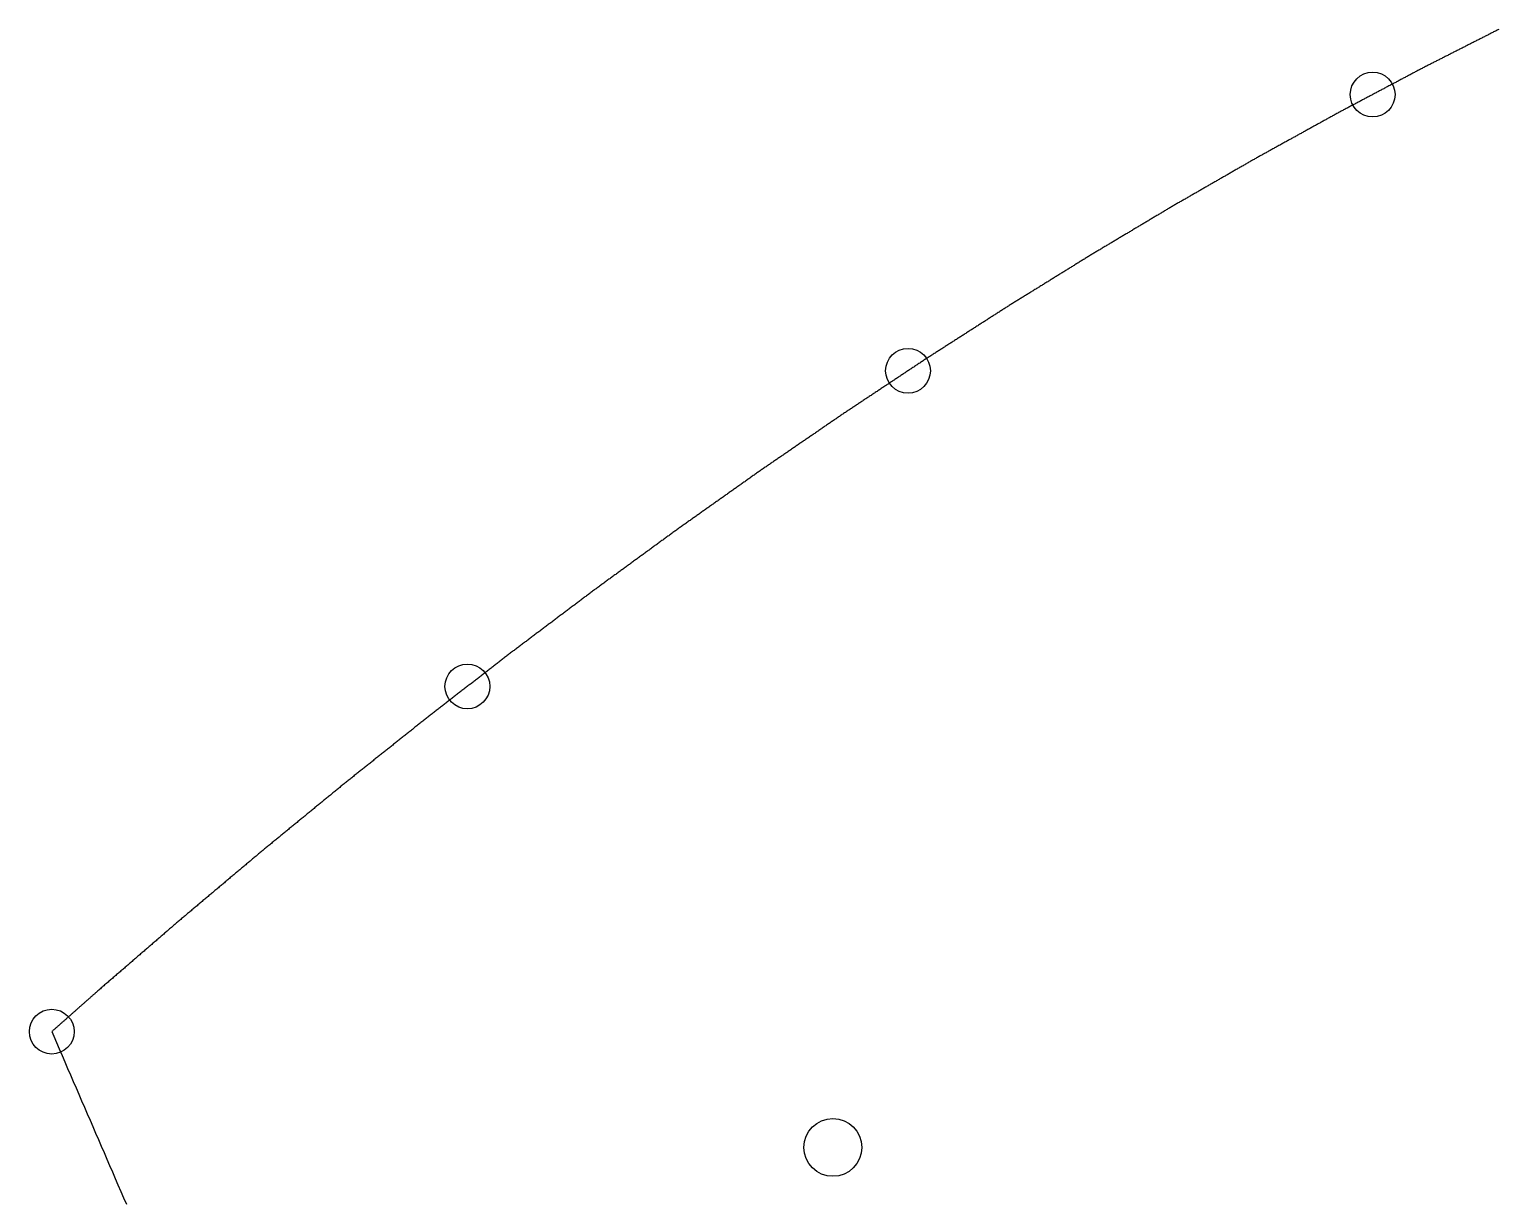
# Model space of a CAD drawing. Extents: x 2 to 292, y 1 to 254.
# Drawn here: x 114.94 to 131.33, y 13.96 to 27.02 of the extents above; entities that cross this region are included whole.
import ezdxf

# ---------------------------------------------------------------- set-up
doc = ezdxf.new("R2010")
doc.units = 0
doc.layers.get('0').update_dxf_attribs({"linetype": 'CONTINUOUS'})
doc.layers.add('DRILLING', color=3, linetype='CONTINUOUS')
doc.layers.add('RIB_INDICATION', color=1, linetype='CONTINUOUS')

msp = doc.modelspace()

# ---------------------------------------------------------------- linework, layer by layer
msp.add_polyline3d([(131.331, 27.0154, 0), (131.322, 27.0105, 0), (131.312, 27.0057, 0), (131.303, 27.0009, 0), (131.293, 26.996, 0), (131.284, 26.9912, 0), (131.274, 26.9864, 0), (131.265, 26.9815, 0), (131.255, 26.9767, 0), (131.246, 26.9719, 0), (131.236, 26.9671, 0), (131.227, 26.9622, 0), (131.217, 26.9574, 0), (131.208, 26.9526, 0), (131.198, 26.9477, 0), (131.189, 26.9429, 0), (131.179, 26.9381, 0), (131.17, 26.9332, 0), (131.16, 26.9284, 0), (131.151, 26.9236, 0), (131.141, 26.9188, 0), (131.131, 26.9139, 0), (131.122, 26.9091, 0), (131.112, 26.9043, 0), (131.103, 26.8994, 0), (131.093, 26.8946, 0), (131.084, 26.8898, 0), (131.074, 26.885, 0), (131.065, 26.8801, 0), (131.055, 26.8753, 0), (131.046, 26.8705, 0), (131.036, 26.8656, 0), (131.027, 26.8608, 0), (131.017, 26.856, 0), (131.008, 26.8511, 0), (130.998, 26.8463, 0), (130.989, 26.8415, 0), (130.979, 26.8367, 0), (130.97, 26.8318, 0), (130.96, 26.827, 0), (130.951, 26.8222, 0), (130.941, 26.8173, 0), (130.932, 26.8125, 0), (130.922, 26.8077, 0), (130.913, 26.8028, 0), (130.903, 26.798, 0), (130.894, 26.7932, 0), (130.884, 26.7884, 0), (130.875, 26.7835, 0), (130.865, 26.7787, 0), (130.856, 26.7739, 0), (130.846, 26.769, 0), (130.837, 26.7642, 0), (130.827, 26.7594, 0), (130.818, 26.7546, 0), (130.808, 26.7497, 0), (130.799, 26.7449, 0), (130.789, 26.7401, 0), (130.78, 26.7352, 0), (130.77, 26.7304, 0), (130.761, 26.7256, 0), (130.751, 26.7207, 0), (130.742, 26.7159, 0), (130.732, 26.7111, 0), (130.723, 26.7063, 0), (130.713, 26.7014, 0), (130.704, 26.6966, 0), (130.694, 26.6918, 0), (130.685, 26.6869, 0), (130.675, 26.6821, 0), (130.666, 26.6773, 0), (130.656, 26.6724, 0), (130.647, 26.6676, 0), (130.637, 26.6628, 0), (130.628, 26.658, 0), (130.618, 26.6531, 0), (130.608, 26.6483, 0), (130.599, 26.6435, 0), (130.589, 26.6386, 0), (130.58, 26.6338, 0), (130.57, 26.629, 0), (130.561, 26.6241, 0), (130.551, 26.6193, 0), (130.542, 26.6145, 0), (130.532, 26.6097, 0), (130.523, 26.6048, 0), (130.513, 26.6, 0), (130.504, 26.5952, 0), (130.494, 26.5903, 0), (130.485, 26.5855, 0), (130.475, 26.5807, 0), (130.466, 26.5757, 0), (130.456, 26.5707, 0), (130.447, 26.5657, 0), (130.437, 26.5606, 0), (130.428, 26.5556, 0), (130.418, 26.5505, 0), (130.409, 26.5455, 0), (130.399, 26.5404, 0), (130.39, 26.5354, 0), (130.38, 26.5304, 0), (130.371, 26.5253, 0), (130.361, 26.5203, 0), (130.352, 26.5152, 0), (130.342, 26.5102, 0), (130.333, 26.5051, 0), (130.323, 26.5001, 0), (130.314, 26.4951, 0), (130.304, 26.49, 0), (130.295, 26.485, 0), (130.285, 26.4799, 0), (130.276, 26.4749, 0), (130.266, 26.4698, 0), (130.257, 26.4648, 0), (130.247, 26.4598, 0), (130.238, 26.4547, 0), (130.228, 26.4497, 0), (130.219, 26.4446, 0), (130.209, 26.4396, 0), (130.2, 26.4345, 0), (130.19, 26.4295, 0), (130.181, 26.4245, 0), (130.171, 26.4194, 0), (130.162, 26.4144, 0), (130.152, 26.4093, 0), (130.142, 26.4043, 0), (130.133, 26.3993, 0), (130.123, 26.3942, 0), (130.114, 26.3892, 0), (130.104, 26.3841, 0), (130.095, 26.3791, 0), (130.085, 26.374, 0), (130.076, 26.369, 0), (130.066, 26.364, 0), (130.057, 26.3589, 0), (130.047, 26.3539, 0), (130.038, 26.3488, 0), (130.028, 26.3438, 0), (130.019, 26.3387, 0), (130.009, 26.3337, 0), (130, 26.3287, 0), (129.99, 26.3236, 0), (129.981, 26.3186, 0), (129.971, 26.3135, 0), (129.962, 26.3085, 0), (129.952, 26.3034, 0), (129.943, 26.2984, 0), (129.933, 26.2934, 0), (129.924, 26.2883, 0), (129.914, 26.2833, 0), (129.905, 26.2782, 0), (129.895, 26.2732, 0), (129.886, 26.2681, 0), (129.876, 26.2631, 0), (129.867, 26.2581, 0), (129.857, 26.253, 0), (129.848, 26.248, 0), (129.838, 26.2429, 0), (129.829, 26.2379, 0), (129.819, 26.2329, 0), (129.81, 26.2278, 0), (129.8, 26.2228, 0), (129.791, 26.2177, 0), (129.781, 26.2127, 0), (129.772, 26.2076, 0), (129.762, 26.2026, 0), (129.753, 26.1976, 0), (129.743, 26.1925, 0), (129.734, 26.1875, 0), (129.724, 26.1824, 0), (129.715, 26.1774, 0), (129.705, 26.1723, 0), (129.695, 26.1673, 0), (129.686, 26.1623, 0), (129.676, 26.1572, 0), (129.667, 26.1522, 0), (129.657, 26.1471, 0), (129.648, 26.1421, 0), (129.638, 26.137, 0), (129.629, 26.132, 0), (129.619, 26.127, 0), (129.61, 26.1219, 0), (129.6, 26.1169, 0), (129.591, 26.1118, 0), (129.581, 26.1068, 0), (129.572, 26.1017, 0), (129.562, 26.0967, 0), (129.553, 26.0917, 0), (129.543, 26.0865, 0), (129.534, 26.0813, 0), (129.524, 26.076, 0), (129.515, 26.0708, 0), (129.505, 26.0655, 0), (129.496, 26.0602, 0), (129.486, 26.055, 0), (129.477, 26.0497, 0), (129.467, 26.0445, 0), (129.458, 26.0392, 0), (129.448, 26.034, 0), (129.439, 26.0287, 0), (129.429, 26.0235, 0), (129.42, 26.0182, 0), (129.41, 26.0129, 0), (129.401, 26.0077, 0), (129.391, 26.0024, 0), (129.382, 25.9972, 0), (129.372, 25.9919, 0), (129.363, 25.9867, 0), (129.353, 25.9814, 0), (129.344, 25.9762, 0), (129.334, 25.9709, 0), (129.325, 25.9656, 0), (129.315, 25.9604, 0), (129.305, 25.9551, 0), (129.296, 25.9499, 0), (129.286, 25.9446, 0), (129.277, 25.9394, 0), (129.267, 25.9341, 0), (129.258, 25.9289, 0), (129.248, 25.9236, 0), (129.239, 25.9183, 0), (129.229, 25.9131, 0), (129.22, 25.9078, 0), (129.21, 25.9026, 0), (129.201, 25.8973, 0), (129.191, 25.8921, 0), (129.182, 25.8868, 0), (129.172, 25.8816, 0), (129.163, 25.8763, 0), (129.153, 25.8711, 0), (129.144, 25.8658, 0), (129.134, 25.8605, 0), (129.125, 25.8553, 0), (129.115, 25.85, 0), (129.106, 25.8448, 0), (129.096, 25.8395, 0), (129.087, 25.8343, 0), (129.077, 25.829, 0), (129.068, 25.8238, 0), (129.058, 25.8185, 0), (129.049, 25.8132, 0), (129.039, 25.808, 0), (129.03, 25.8027, 0), (129.02, 25.7975, 0), (129.011, 25.7922, 0), (129.001, 25.787, 0), (128.992, 25.7817, 0), (128.982, 25.7765, 0), (128.973, 25.7712, 0), (128.963, 25.7659, 0), (128.954, 25.7607, 0), (128.944, 25.7554, 0), (128.934, 25.7502, 0), (128.925, 25.7449, 0), (128.915, 25.7397, 0), (128.906, 25.7344, 0), (128.896, 25.7292, 0), (128.887, 25.7239, 0), (128.877, 25.7186, 0), (128.868, 25.7134, 0), (128.858, 25.7081, 0), (128.849, 25.7029, 0), (128.839, 25.6976, 0), (128.83, 25.6924, 0), (128.82, 25.6871, 0), (128.811, 25.6819, 0), (128.801, 25.6766, 0), (128.792, 25.6714, 0), (128.782, 25.6661, 0), (128.773, 25.6608, 0), (128.763, 25.6556, 0), (128.754, 25.6503, 0), (128.744, 25.6451, 0), (128.735, 25.6398, 0), (128.725, 25.6346, 0), (128.716, 25.6293, 0), (128.706, 25.6241, 0), (128.697, 25.6188, 0), (128.687, 25.6135, 0), (128.678, 25.6083, 0), (128.668, 25.603, 0), (128.659, 25.5978, 0), (128.649, 25.5925, 0), (128.64, 25.5873, 0), (128.63, 25.582, 0), (128.621, 25.5767, 0), (128.611, 25.5712, 0), (128.602, 25.5657, 0), (128.592, 25.5603, 0), (128.583, 25.5548, 0), (128.573, 25.5493, 0), (128.563, 25.5439, 0), (128.554, 25.5384, 0), (128.544, 25.5329, 0), (128.535, 25.5275, 0), (128.525, 25.522, 0), (128.516, 25.5165, 0), (128.506, 25.511, 0), (128.497, 25.5056, 0), (128.487, 25.5001, 0), (128.478, 25.4946, 0), (128.468, 25.4892, 0), (128.459, 25.4837, 0), (128.449, 25.4782, 0), (128.44, 25.4728, 0), (128.43, 25.4673, 0), (128.421, 25.4618, 0), (128.411, 25.4564, 0), (128.402, 25.4509, 0), (128.392, 25.4454, 0), (128.383, 25.44, 0), (128.373, 25.4345, 0), (128.364, 25.429, 0), (128.354, 25.4236, 0), (128.345, 25.4181, 0), (128.335, 25.4126, 0), (128.326, 25.4072, 0), (128.316, 25.4017, 0), (128.307, 25.3962, 0), (128.297, 25.3908, 0), (128.288, 25.3853, 0), (128.278, 25.3798, 0), (128.269, 25.3743, 0), (128.259, 25.3689, 0), (128.25, 25.3634, 0), (128.24, 25.3579, 0), (128.23, 25.3525, 0), (128.221, 25.347, 0), (128.211, 25.3415, 0), (128.202, 25.3361, 0), (128.192, 25.3306, 0), (128.183, 25.3251, 0), (128.173, 25.3197, 0), (128.164, 25.3142, 0), (128.154, 25.3087, 0), (128.145, 25.3033, 0), (128.135, 25.2978, 0), (128.126, 25.2923, 0), (128.116, 25.2869, 0), (128.107, 25.2814, 0), (128.097, 25.2759, 0), (128.088, 25.2705, 0), (128.078, 25.265, 0), (128.069, 25.2595, 0), (128.059, 25.2541, 0), (128.05, 25.2486, 0), (128.04, 25.2431, 0), (128.031, 25.2376, 0), (128.021, 25.2322, 0), (128.012, 25.2267, 0), (128.002, 25.2212, 0), (127.993, 25.2158, 0), (127.983, 25.2103, 0), (127.974, 25.2048, 0), (127.964, 25.1994, 0), (127.955, 25.1939, 0), (127.945, 25.1884, 0), (127.936, 25.183, 0), (127.926, 25.1775, 0), (127.917, 25.172, 0), (127.907, 25.1666, 0), (127.897, 25.1611, 0), (127.888, 25.1556, 0), (127.878, 25.1502, 0), (127.869, 25.1447, 0), (127.859, 25.1392, 0), (127.85, 25.1338, 0), (127.84, 25.1283, 0), (127.831, 25.1228, 0), (127.821, 25.1174, 0), (127.812, 25.1119, 0), (127.802, 25.1064, 0), (127.793, 25.1009, 0), (127.783, 25.0955, 0), (127.774, 25.09, 0), (127.764, 25.0845, 0), (127.755, 25.0791, 0), (127.745, 25.0736, 0), (127.736, 25.0681, 0), (127.726, 25.0627, 0), (127.717, 25.0572, 0), (127.707, 25.0517, 0), (127.698, 25.0462, 0), (127.688, 25.0405, 0), (127.679, 25.0348, 0), (127.669, 25.0291, 0), (127.66, 25.0235, 0), (127.65, 25.0178, 0), (127.641, 25.0121, 0), (127.631, 25.0064, 0), (127.622, 25.0007, 0), (127.612, 24.9951, 0), (127.603, 24.9894, 0), (127.593, 24.9837, 0), (127.583, 24.978, 0), (127.574, 24.9723, 0), (127.564, 24.9667, 0), (127.555, 24.961, 0), (127.545, 24.9553, 0), (127.536, 24.9496, 0), (127.526, 24.9439, 0), (127.517, 24.9383, 0), (127.507, 24.9326, 0), (127.498, 24.9269, 0), (127.488, 24.9212, 0), (127.479, 24.9155, 0), (127.469, 24.9098, 0), (127.46, 24.9042, 0), (127.45, 24.8985, 0), (127.441, 24.8928, 0), (127.431, 24.8871, 0), (127.422, 24.8814, 0), (127.412, 24.8758, 0), (127.403, 24.8701, 0), (127.393, 24.8644, 0), (127.384, 24.8587, 0), (127.374, 24.853, 0), (127.365, 24.8474, 0), (127.355, 24.8417, 0), (127.346, 24.836, 0), (127.336, 24.8303, 0), (127.327, 24.8246, 0), (127.317, 24.819, 0), (127.308, 24.8133, 0), (127.298, 24.8076, 0), (127.288, 24.8019, 0), (127.279, 24.7962, 0), (127.269, 24.7906, 0), (127.26, 24.7849, 0), (127.25, 24.7792, 0), (127.241, 24.7735, 0), (127.231, 24.7678, 0), (127.222, 24.7621, 0), (127.212, 24.7565, 0), (127.203, 24.7508, 0), (127.193, 24.7451, 0), (127.184, 24.7394, 0), (127.174, 24.7337, 0), (127.165, 24.7281, 0), (127.155, 24.7224, 0), (127.146, 24.7167, 0), (127.136, 24.711, 0), (127.127, 24.7053, 0), (127.117, 24.6997, 0), (127.108, 24.694, 0), (127.098, 24.6883, 0), (127.089, 24.6826, 0), (127.079, 24.6769, 0), (127.07, 24.6713, 0), (127.06, 24.6656, 0), (127.051, 24.6599, 0), (127.041, 24.6542, 0), (127.032, 24.6485, 0), (127.022, 24.6429, 0), (127.013, 24.6372, 0), (127.003, 24.6315, 0), (126.993, 24.6258, 0), (126.984, 24.6201, 0), (126.974, 24.6144, 0), (126.965, 24.6088, 0), (126.955, 24.6031, 0), (126.946, 24.5974, 0), (126.936, 24.5917, 0), (126.927, 24.586, 0), (126.917, 24.5804, 0), (126.908, 24.5747, 0), (126.898, 24.569, 0), (126.889, 24.5633, 0), (126.879, 24.5576, 0), (126.87, 24.552, 0), (126.86, 24.5463, 0), (126.851, 24.5406, 0), (126.841, 24.5349, 0), (126.832, 24.5292, 0), (126.822, 24.5236, 0), (126.813, 24.5179, 0), (126.803, 24.5122, 0), (126.794, 24.5065, 0), (126.784, 24.5008, 0), (126.775, 24.4951, 0), (126.765, 24.4892, 0), (126.756, 24.4833, 0), (126.746, 24.4774, 0), (126.737, 24.4715, 0), (126.727, 24.4656, 0), (126.718, 24.4597, 0), (126.708, 24.4538, 0), (126.698, 24.4479, 0), (126.689, 24.442, 0), (126.679, 24.4361, 0), (126.67, 24.4303, 0), (126.66, 24.4244, 0), (126.651, 24.4185, 0), (126.641, 24.4126, 0), (126.632, 24.4067, 0), (126.622, 24.4008, 0), (126.613, 24.3949, 0), (126.603, 24.389, 0), (126.594, 24.3831, 0), (126.584, 24.3772, 0), (126.575, 24.3713, 0), (126.565, 24.3654, 0), (126.556, 24.3595, 0), (126.546, 24.3536, 0), (126.537, 24.3477, 0), (126.527, 24.3418, 0), (126.518, 24.336, 0), (126.508, 24.3301, 0), (126.499, 24.3242, 0), (126.489, 24.3183, 0), (126.48, 24.3124, 0), (126.47, 24.3065, 0), (126.461, 24.3006, 0), (126.451, 24.2947, 0), (126.441, 24.2888, 0), (126.432, 24.2829, 0), (126.422, 24.277, 0), (126.413, 24.2711, 0), (126.403, 24.2652, 0), (126.394, 24.2593, 0), (126.384, 24.2534, 0), (126.375, 24.2476, 0), (126.365, 24.2417, 0), (126.356, 24.2358, 0), (126.346, 24.2299, 0), (126.337, 24.224, 0), (126.327, 24.2181, 0), (126.318, 24.2122, 0), (126.308, 24.2063, 0), (126.299, 24.2004, 0), (126.289, 24.1945, 0), (126.28, 24.1886, 0), (126.27, 24.1827, 0), (126.261, 24.1768, 0), (126.251, 24.1709, 0), (126.242, 24.165, 0), (126.232, 24.1591, 0), (126.223, 24.1533, 0), (126.213, 24.1474, 0), (126.204, 24.1415, 0), (126.194, 24.1356, 0), (126.184, 24.1297, 0), (126.175, 24.1238, 0), (126.165, 24.1179, 0), (126.156, 24.112, 0), (126.146, 24.1061, 0), (126.137, 24.1002, 0), (126.127, 24.0943, 0), (126.118, 24.0884, 0), (126.108, 24.0825, 0), (126.099, 24.0766, 0), (126.089, 24.0707, 0), (126.08, 24.0649, 0), (126.07, 24.059, 0), (126.061, 24.0531, 0), (126.051, 24.0472, 0), (126.042, 24.0413, 0), (126.032, 24.0354, 0), (126.023, 24.0295, 0), (126.013, 24.0236, 0), (126.004, 24.0177, 0), (125.994, 24.0118, 0), (125.985, 24.0059, 0), (125.975, 24, 0), (125.966, 23.9941, 0), (125.956, 23.9882, 0), (125.947, 23.9823, 0), (125.937, 23.9764, 0), (125.928, 23.9706, 0), (125.918, 23.9647, 0), (125.908, 23.9588, 0), (125.899, 23.9529, 0), (125.889, 23.947, 0), (125.88, 23.9411, 0), (125.87, 23.9352, 0), (125.861, 23.9293, 0), (125.851, 23.9233, 0), (125.842, 23.9172, 0), (125.832, 23.9111, 0), (125.823, 23.905, 0), (125.813, 23.8989, 0), (125.804, 23.8928, 0), (125.794, 23.8867, 0), (125.785, 23.8806, 0), (125.775, 23.8745, 0), (125.766, 23.8684, 0), (125.756, 23.8623, 0), (125.747, 23.8562, 0), (125.737, 23.8501, 0), (125.728, 23.844, 0), (125.718, 23.8379, 0), (125.709, 23.8318, 0), (125.699, 23.8256, 0), (125.69, 23.8195, 0), (125.68, 23.8134, 0), (125.67, 23.8073, 0), (125.661, 23.8012, 0), (125.651, 23.7951, 0), (125.642, 23.789, 0), (125.632, 23.7829, 0), (125.623, 23.7768, 0), (125.613, 23.7707, 0), (125.604, 23.7646, 0), (125.594, 23.7585, 0), (125.585, 23.7524, 0), (125.575, 23.7463, 0), (125.566, 23.7402, 0), (125.556, 23.7341, 0), (125.547, 23.7279, 0), (125.537, 23.7218, 0), (125.528, 23.7157, 0), (125.518, 23.7096, 0), (125.509, 23.7035, 0), (125.499, 23.6974, 0), (125.49, 23.6913, 0), (125.48, 23.6852, 0), (125.471, 23.6791, 0), (125.461, 23.673, 0), (125.452, 23.6669, 0), (125.442, 23.6608, 0), (125.432, 23.6547, 0), (125.423, 23.6486, 0), (125.413, 23.6425, 0), (125.404, 23.6363, 0), (125.394, 23.6302, 0), (125.385, 23.6241, 0), (125.375, 23.618, 0), (125.366, 23.6119, 0), (125.356, 23.6058, 0), (125.347, 23.5997, 0), (125.337, 23.5936, 0), (125.328, 23.5875, 0), (125.318, 23.5814, 0), (125.309, 23.5753, 0), (125.299, 23.5692, 0), (125.29, 23.5631, 0), (125.28, 23.557, 0), (125.271, 23.5509, 0), (125.261, 23.5448, 0), (125.252, 23.5386, 0), (125.242, 23.5325, 0), (125.233, 23.5264, 0), (125.223, 23.5203, 0), (125.214, 23.5142, 0), (125.204, 23.5081, 0), (125.194, 23.502, 0), (125.185, 23.4959, 0), (125.175, 23.4898, 0), (125.166, 23.4837, 0), (125.156, 23.4776, 0), (125.147, 23.4715, 0), (125.137, 23.4654, 0), (125.128, 23.4593, 0), (125.118, 23.4532, 0), (125.109, 23.4471, 0), (125.099, 23.4409, 0), (125.09, 23.4348, 0), (125.08, 23.4287, 0), (125.071, 23.4226, 0), (125.061, 23.4165, 0), (125.052, 23.4104, 0), (125.042, 23.4043, 0), (125.033, 23.3982, 0), (125.023, 23.3921, 0), (125.014, 23.386, 0), (125.004, 23.3799, 0), (124.995, 23.3738, 0), (124.985, 23.3677, 0), (124.976, 23.3616, 0), (124.966, 23.3555, 0), (124.956, 23.3494, 0), (124.947, 23.3432, 0), (124.937, 23.3371, 0), (124.928, 23.331, 0), (124.918, 23.3247, 0), (124.909, 23.3183, 0), (124.899, 23.312, 0), (124.89, 23.3057, 0), (124.88, 23.2994, 0), (124.871, 23.2931, 0), (124.861, 23.2867, 0), (124.852, 23.2804, 0), (124.842, 23.2741, 0), (124.833, 23.2678, 0), (124.823, 23.2615, 0), (124.814, 23.2552, 0), (124.804, 23.2488, 0), (124.795, 23.2425, 0), (124.785, 23.2362, 0), (124.776, 23.2299, 0), (124.766, 23.2236, 0), (124.757, 23.2172, 0), (124.747, 23.2109, 0), (124.738, 23.2046, 0), (124.728, 23.1983, 0), (124.718, 23.192, 0), (124.709, 23.1856, 0), (124.699, 23.1793, 0), (124.69, 23.173, 0), (124.68, 23.1667, 0), (124.671, 23.1604, 0), (124.661, 23.154, 0), (124.652, 23.1477, 0), (124.642, 23.1414, 0), (124.633, 23.1351, 0), (124.623, 23.1288, 0), (124.614, 23.1225, 0), (124.604, 23.1161, 0), (124.595, 23.1098, 0), (124.585, 23.1035, 0), (124.576, 23.0972, 0), (124.566, 23.0909, 0), (124.557, 23.0845, 0), (124.547, 23.0782, 0), (124.538, 23.0719, 0), (124.528, 23.0656, 0), (124.519, 23.0593, 0), (124.509, 23.0529, 0), (124.499, 23.0466, 0), (124.49, 23.0403, 0), (124.48, 23.034, 0), (124.471, 23.0277, 0), (124.461, 23.0213, 0), (124.452, 23.015, 0), (124.442, 23.0087, 0), (124.433, 23.0024, 0), (124.423, 22.9961, 0), (124.414, 22.9898, 0), (124.404, 22.9834, 0), (124.395, 22.9771, 0), (124.385, 22.9708, 0), (124.376, 22.9645, 0), (124.366, 22.9582, 0), (124.357, 22.9518, 0), (124.347, 22.9455, 0), (124.338, 22.9392, 0), (124.328, 22.9329, 0), (124.319, 22.9266, 0), (124.309, 22.9202, 0), (124.3, 22.9139, 0), (124.29, 22.9076, 0), (124.28, 22.9013, 0), (124.271, 22.895, 0), (124.261, 22.8886, 0), (124.252, 22.8823, 0), (124.242, 22.876, 0), (124.233, 22.8697, 0), (124.223, 22.8634, 0), (124.214, 22.8571, 0), (124.204, 22.8507, 0), (124.195, 22.8444, 0), (124.185, 22.8381, 0), (124.176, 22.8318, 0), (124.166, 22.8255, 0), (124.157, 22.8191, 0), (124.147, 22.8128, 0), (124.138, 22.8065, 0), (124.128, 22.8002, 0), (124.119, 22.7939, 0), (124.109, 22.7875, 0), (124.1, 22.7812, 0), (124.09, 22.7749, 0), (124.081, 22.7686, 0), (124.071, 22.7623, 0), (124.061, 22.7559, 0), (124.052, 22.7496, 0), (124.042, 22.7433, 0), (124.033, 22.737, 0), (124.023, 22.7307, 0), (124.014, 22.7244, 0), (124.004, 22.718, 0), (123.995, 22.7115, 0), (123.985, 22.7049, 0), (123.976, 22.6984, 0), (123.966, 22.6919, 0), (123.957, 22.6853, 0), (123.947, 22.6788, 0), (123.938, 22.6723, 0), (123.928, 22.6657, 0), (123.919, 22.6592, 0), (123.909, 22.6527, 0), (123.9, 22.6461, 0), (123.89, 22.6396, 0), (123.881, 22.6331, 0), (123.871, 22.6265, 0), (123.861, 22.62, 0), (123.852, 22.6135, 0), (123.842, 22.607, 0), (123.833, 22.6004, 0), (123.823, 22.5939, 0), (123.814, 22.5874, 0), (123.804, 22.5808, 0), (123.795, 22.5743, 0), (123.785, 22.5678, 0), (123.776, 22.5612, 0), (123.766, 22.5547, 0), (123.757, 22.5482, 0), (123.747, 22.5416, 0), (123.738, 22.5351, 0), (123.728, 22.5286, 0), (123.719, 22.522, 0), (123.709, 22.5155, 0), (123.7, 22.509, 0), (123.69, 22.5024, 0), (123.681, 22.4959, 0), (123.671, 22.4894, 0), (123.662, 22.4828, 0), (123.652, 22.4763, 0), (123.642, 22.4698, 0), (123.633, 22.4633, 0), (123.623, 22.4567, 0), (123.614, 22.4502, 0), (123.604, 22.4437, 0), (123.595, 22.4371, 0), (123.585, 22.4306, 0), (123.576, 22.4241, 0), (123.566, 22.4175, 0), (123.557, 22.411, 0), (123.547, 22.4045, 0), (123.538, 22.3979, 0), (123.528, 22.3914, 0), (123.519, 22.3849, 0), (123.509, 22.3783, 0), (123.5, 22.3718, 0), (123.49, 22.3653, 0), (123.481, 22.3587, 0), (123.471, 22.3522, 0), (123.462, 22.3457, 0), (123.452, 22.3391, 0), (123.442, 22.3326, 0), (123.433, 22.3261, 0), (123.423, 22.3195, 0), (123.414, 22.313, 0), (123.404, 22.3065, 0), (123.395, 22.3, 0), (123.385, 22.2934, 0), (123.376, 22.2869, 0), (123.366, 22.2804, 0), (123.357, 22.2738, 0), (123.347, 22.2673, 0), (123.338, 22.2608, 0), (123.328, 22.2542, 0), (123.319, 22.2477, 0), (123.309, 22.2412, 0), (123.3, 22.2346, 0), (123.29, 22.2281, 0), (123.281, 22.2216, 0), (123.271, 22.215, 0), (123.262, 22.2085, 0), (123.252, 22.202, 0), (123.242, 22.1954, 0), (123.233, 22.1889, 0), (123.223, 22.1824, 0), (123.214, 22.1758, 0), (123.204, 22.1693, 0), (123.195, 22.1628, 0), (123.185, 22.1563, 0), (123.176, 22.1497, 0), (123.166, 22.1432, 0), (123.157, 22.1367, 0), (123.147, 22.1301, 0), (123.138, 22.1236, 0), (123.128, 22.1171, 0), (123.119, 22.1105, 0), (123.109, 22.104, 0), (123.1, 22.0975, 0), (123.09, 22.0909, 0), (123.081, 22.0844, 0), (123.071, 22.0776, 0), (123.062, 22.0709, 0), (123.052, 22.0641, 0), (123.042, 22.0574, 0), (123.033, 22.0507, 0), (123.023, 22.0439, 0), (123.014, 22.0372, 0), (123.004, 22.0304, 0), (122.995, 22.0237, 0), (122.985, 22.0169, 0), (122.976, 22.0102, 0), (122.966, 22.0034, 0), (122.957, 21.9967, 0), (122.947, 21.9899, 0), (122.938, 21.9832, 0), (122.928, 21.9765, 0), (122.919, 21.9697, 0), (122.909, 21.963, 0), (122.9, 21.9562, 0), (122.89, 21.9495, 0), (122.881, 21.9427, 0), (122.871, 21.936, 0), (122.861, 21.9292, 0), (122.852, 21.9225, 0), (122.842, 21.9158, 0), (122.833, 21.909, 0), (122.823, 21.9023, 0), (122.814, 21.8955, 0), (122.804, 21.8888, 0), (122.795, 21.882, 0), (122.785, 21.8753, 0), (122.776, 21.8685, 0), (122.766, 21.8618, 0), (122.757, 21.8551, 0), (122.747, 21.8483, 0), (122.738, 21.8416, 0), (122.728, 21.8348, 0), (122.719, 21.8281, 0), (122.709, 21.8213, 0), (122.7, 21.8146, 0), (122.69, 21.8078, 0), (122.681, 21.8011, 0), (122.671, 21.7944, 0), (122.661, 21.7876, 0), (122.652, 21.7809, 0), (122.642, 21.7741, 0), (122.633, 21.7674, 0), (122.623, 21.7606, 0), (122.614, 21.7539, 0), (122.604, 21.7471, 0), (122.595, 21.7404, 0), (122.585, 21.7337, 0), (122.576, 21.7269, 0), (122.566, 21.7202, 0), (122.557, 21.7134, 0), (122.547, 21.7067, 0), (122.538, 21.6999, 0), (122.528, 21.6932, 0), (122.519, 21.6864, 0), (122.509, 21.6797, 0), (122.5, 21.673, 0), (122.49, 21.6662, 0), (122.48, 21.6595, 0), (122.471, 21.6527, 0), (122.461, 21.646, 0), (122.452, 21.6392, 0), (122.442, 21.6325, 0), (122.433, 21.6257, 0), (122.423, 21.619, 0), (122.414, 21.6123, 0), (122.404, 21.6055, 0), (122.395, 21.5988, 0), (122.385, 21.592, 0), (122.376, 21.5853, 0), (122.366, 21.5785, 0), (122.357, 21.5718, 0), (122.347, 21.565, 0), (122.338, 21.5583, 0), (122.328, 21.5515, 0), (122.319, 21.5448, 0), (122.309, 21.5381, 0), (122.3, 21.5313, 0), (122.29, 21.5246, 0), (122.28, 21.5178, 0), (122.271, 21.5111, 0), (122.261, 21.5043, 0), (122.252, 21.4976, 0), (122.242, 21.4908, 0), (122.233, 21.4841, 0), (122.223, 21.4774, 0), (122.214, 21.4706, 0), (122.204, 21.4639, 0), (122.195, 21.4571, 0), (122.185, 21.4504, 0), (122.176, 21.4436, 0), (122.166, 21.4369, 0), (122.157, 21.4301, 0), (122.147, 21.4232, 0), (122.138, 21.4162, 0), (122.128, 21.4093, 0), (122.119, 21.4023, 0), (122.109, 21.3953, 0), (122.099, 21.3884, 0), (122.09, 21.3814, 0), (122.08, 21.3745, 0), (122.071, 21.3675, 0), (122.061, 21.3606, 0), (122.052, 21.3536, 0), (122.042, 21.3466, 0), (122.033, 21.3397, 0), (122.023, 21.3327, 0), (122.014, 21.3258, 0), (122.004, 21.3188, 0), (121.995, 21.3119, 0), (121.985, 21.3049, 0), (121.976, 21.2979, 0), (121.966, 21.291, 0), (121.957, 21.284, 0), (121.947, 21.2771, 0), (121.938, 21.2701, 0), (121.928, 21.2632, 0), (121.918, 21.2562, 0), (121.909, 21.2492, 0), (121.899, 21.2423, 0), (121.89, 21.2353, 0), (121.88, 21.2284, 0), (121.871, 21.2214, 0), (121.861, 21.2144, 0), (121.852, 21.2075, 0), (121.842, 21.2005, 0), (121.833, 21.1936, 0), (121.823, 21.1866, 0), (121.814, 21.1797, 0), (121.804, 21.1727, 0), (121.795, 21.1657, 0), (121.785, 21.1588, 0), (121.776, 21.1518, 0), (121.766, 21.1449, 0), (121.756, 21.1379, 0), (121.747, 21.131, 0), (121.737, 21.124, 0), (121.728, 21.117, 0), (121.718, 21.1101, 0), (121.709, 21.1031, 0), (121.699, 21.0962, 0), (121.69, 21.0892, 0), (121.68, 21.0823, 0), (121.671, 21.0753, 0), (121.661, 21.0683, 0), (121.652, 21.0614, 0), (121.642, 21.0544, 0), (121.633, 21.0475, 0), (121.623, 21.0405, 0), (121.614, 21.0336, 0), (121.604, 21.0266, 0), (121.595, 21.0196, 0), (121.585, 21.0127, 0), (121.575, 21.0057, 0), (121.566, 20.9988, 0), (121.556, 20.9918, 0), (121.547, 20.9849, 0), (121.537, 20.9779, 0), (121.528, 20.9709, 0), (121.518, 20.964, 0), (121.509, 20.957, 0), (121.499, 20.9501, 0), (121.49, 20.9431, 0), (121.48, 20.9362, 0), (121.471, 20.9292, 0), (121.461, 20.9222, 0), (121.452, 20.9153, 0), (121.442, 20.9083, 0), (121.433, 20.9014, 0), (121.423, 20.8944, 0), (121.414, 20.8875, 0), (121.404, 20.8805, 0), (121.394, 20.8735, 0), (121.385, 20.8666, 0), (121.375, 20.8596, 0), (121.366, 20.8527, 0), (121.356, 20.8457, 0), (121.347, 20.8387, 0), (121.337, 20.8318, 0), (121.328, 20.8248, 0), (121.318, 20.8179, 0), (121.309, 20.8109, 0), (121.299, 20.804, 0), (121.29, 20.797, 0), (121.28, 20.79, 0), (121.271, 20.7831, 0), (121.261, 20.7761, 0), (121.252, 20.7692, 0), (121.242, 20.7622, 0), (121.233, 20.7553, 0), (121.223, 20.7481, 0), (121.213, 20.7409, 0), (121.204, 20.7337, 0), (121.194, 20.7266, 0), (121.185, 20.7194, 0), (121.175, 20.7122, 0), (121.166, 20.7051, 0), (121.156, 20.6979, 0), (121.147, 20.6907, 0), (121.137, 20.6836, 0), (121.128, 20.6764, 0), (121.118, 20.6692, 0), (121.109, 20.662, 0), (121.099, 20.6549, 0), (121.09, 20.6477, 0), (121.08, 20.6405, 0), (121.071, 20.6334, 0), (121.061, 20.6262, 0), (121.051, 20.619, 0), (121.042, 20.6118, 0), (121.032, 20.6047, 0), (121.023, 20.5975, 0), (121.013, 20.5903, 0), (121.004, 20.5832, 0), (120.994, 20.576, 0), (120.985, 20.5688, 0), (120.975, 20.5617, 0), (120.966, 20.5545, 0), (120.956, 20.5473, 0), (120.947, 20.5401, 0), (120.937, 20.533, 0), (120.928, 20.5258, 0), (120.918, 20.5186, 0), (120.909, 20.5115, 0), (120.899, 20.5043, 0), (120.889, 20.4971, 0), (120.88, 20.49, 0), (120.87, 20.4828, 0), (120.861, 20.4756, 0), (120.851, 20.4684, 0), (120.842, 20.4613, 0), (120.832, 20.4541, 0), (120.823, 20.4469, 0), (120.813, 20.4398, 0), (120.804, 20.4326, 0), (120.794, 20.4254, 0), (120.785, 20.4183, 0), (120.775, 20.4111, 0), (120.766, 20.4039, 0), (120.756, 20.3967, 0), (120.747, 20.3896, 0), (120.737, 20.3824, 0), (120.727, 20.3752, 0), (120.718, 20.3681, 0), (120.708, 20.3609, 0), (120.699, 20.3537, 0), (120.689, 20.3466, 0), (120.68, 20.3394, 0), (120.67, 20.3322, 0), (120.661, 20.325, 0), (120.651, 20.3179, 0), (120.642, 20.3107, 0), (120.632, 20.3035, 0), (120.623, 20.2964, 0), (120.613, 20.2892, 0), (120.604, 20.282, 0), (120.594, 20.2749, 0), (120.585, 20.2677, 0), (120.575, 20.2605, 0), (120.565, 20.2533, 0), (120.556, 20.2462, 0), (120.546, 20.239, 0), (120.537, 20.2318, 0), (120.527, 20.2247, 0), (120.518, 20.2175, 0), (120.508, 20.2103, 0), (120.499, 20.2031, 0), (120.489, 20.196, 0), (120.48, 20.1888, 0), (120.47, 20.1816, 0), (120.461, 20.1745, 0), (120.451, 20.1673, 0), (120.442, 20.1601, 0), (120.432, 20.153, 0), (120.423, 20.1458, 0), (120.413, 20.1386, 0), (120.403, 20.1314, 0), (120.394, 20.1243, 0), (120.384, 20.1171, 0), (120.375, 20.1099, 0), (120.365, 20.1028, 0), (120.356, 20.0956, 0), (120.346, 20.0884, 0), (120.337, 20.0813, 0), (120.327, 20.0741, 0), (120.318, 20.0669, 0), (120.308, 20.0597, 0), (120.299, 20.0524, 0), (120.289, 20.045, 0), (120.28, 20.0376, 0), (120.27, 20.0302, 0), (120.261, 20.0228, 0), (120.251, 20.0155, 0), (120.241, 20.0081, 0), (120.232, 20.0007, 0), (120.222, 19.9933, 0), (120.213, 19.9859, 0), (120.203, 19.9785, 0), (120.194, 19.9712, 0), (120.184, 19.9638, 0), (120.175, 19.9564, 0), (120.165, 19.949, 0), (120.156, 19.9416, 0), (120.146, 19.9342, 0), (120.137, 19.9269, 0), (120.127, 19.9195, 0), (120.118, 19.9121, 0), (120.108, 19.9047, 0), (120.099, 19.8973, 0), (120.089, 19.8899, 0), (120.079, 19.8826, 0), (120.07, 19.8752, 0), (120.06, 19.8678, 0), (120.051, 19.8604, 0), (120.041, 19.853, 0), (120.032, 19.8456, 0), (120.022, 19.8383, 0), (120.013, 19.8309, 0), (120.003, 19.8235, 0), (119.994, 19.8161, 0), (119.984, 19.8087, 0), (119.975, 19.8013, 0), (119.965, 19.794, 0), (119.956, 19.7866, 0), (119.946, 19.7792, 0), (119.937, 19.7718, 0), (119.927, 19.7644, 0), (119.917, 19.757, 0), (119.908, 19.7497, 0), (119.898, 19.7423, 0), (119.889, 19.7349, 0), (119.879, 19.7275, 0), (119.87, 19.7201, 0), (119.86, 19.7128, 0), (119.851, 19.7054, 0), (119.841, 19.698, 0), (119.832, 19.6906, 0), (119.822, 19.6832, 0), (119.813, 19.6758, 0), (119.803, 19.6685, 0), (119.794, 19.6611, 0), (119.784, 19.6537, 0), (119.774, 19.6463, 0), (119.765, 19.6389, 0), (119.755, 19.6315, 0), (119.746, 19.6242, 0), (119.736, 19.6168, 0), (119.727, 19.6094, 0), (119.717, 19.602, 0), (119.708, 19.5946, 0), (119.698, 19.5872, 0), (119.689, 19.5799, 0), (119.679, 19.5725, 0), (119.67, 19.5651, 0), (119.66, 19.5577, 0), (119.651, 19.5503, 0), (119.641, 19.5429, 0), (119.632, 19.5356, 0), (119.622, 19.5282, 0), (119.612, 19.5208, 0), (119.603, 19.5134, 0), (119.593, 19.506, 0), (119.584, 19.4986, 0), (119.574, 19.4913, 0), (119.565, 19.4839, 0), (119.555, 19.4765, 0), (119.546, 19.4691, 0), (119.536, 19.4617, 0), (119.527, 19.4543, 0), (119.517, 19.447, 0), (119.508, 19.4396, 0), (119.498, 19.4322, 0), (119.489, 19.4248, 0), (119.479, 19.4174, 0), (119.47, 19.4101, 0), (119.46, 19.4027, 0), (119.45, 19.3953, 0), (119.441, 19.3879, 0), (119.431, 19.3805, 0), (119.422, 19.3731, 0), (119.412, 19.3658, 0), (119.403, 19.3584, 0), (119.393, 19.351, 0), (119.384, 19.3436, 0), (119.374, 19.336, 0), (119.365, 19.3284, 0), (119.355, 19.3208, 0), (119.346, 19.3132, 0), (119.336, 19.3056, 0), (119.327, 19.298, 0), (119.317, 19.2904, 0), (119.307, 19.2829, 0), (119.298, 19.2753, 0), (119.288, 19.2677, 0), (119.279, 19.2601, 0), (119.269, 19.2525, 0), (119.26, 19.2449, 0), (119.25, 19.2373, 0), (119.241, 19.2297, 0), (119.231, 19.2221, 0), (119.222, 19.2145, 0), (119.212, 19.2069, 0), (119.203, 19.1993, 0), (119.193, 19.1917, 0), (119.184, 19.1841, 0), (119.174, 19.1765, 0), (119.164, 19.1689, 0), (119.155, 19.1613, 0), (119.145, 19.1537, 0), (119.136, 19.1461, 0), (119.126, 19.1385, 0), (119.117, 19.1309, 0), (119.107, 19.1233, 0), (119.098, 19.1157, 0), (119.088, 19.1082, 0), (119.079, 19.1006, 0), (119.069, 19.093, 0), (119.06, 19.0854, 0), (119.05, 19.0778, 0), (119.041, 19.0702, 0), (119.031, 19.0626, 0), (119.022, 19.055, 0), (119.012, 19.0474, 0), (119.002, 19.0398, 0), (118.993, 19.0322, 0), (118.983, 19.0246, 0), (118.974, 19.017, 0), (118.964, 19.0094, 0), (118.955, 19.0018, 0), (118.945, 18.9942, 0), (118.936, 18.9866, 0), (118.926, 18.979, 0), (118.917, 18.9714, 0), (118.907, 18.9638, 0), (118.898, 18.9562, 0), (118.888, 18.9486, 0), (118.879, 18.941, 0), (118.869, 18.9335, 0), (118.859, 18.9259, 0), (118.85, 18.9183, 0), (118.84, 18.9107, 0), (118.831, 18.9031, 0), (118.821, 18.8955, 0), (118.812, 18.8879, 0), (118.802, 18.8803, 0), (118.793, 18.8727, 0), (118.783, 18.8651, 0), (118.774, 18.8575, 0), (118.764, 18.8499, 0), (118.755, 18.8423, 0), (118.745, 18.8347, 0), (118.736, 18.8271, 0), (118.726, 18.8195, 0), (118.716, 18.8119, 0), (118.707, 18.8043, 0), (118.697, 18.7967, 0), (118.688, 18.7891, 0), (118.678, 18.7815, 0), (118.669, 18.7739, 0), (118.659, 18.7663, 0), (118.65, 18.7587, 0), (118.64, 18.7512, 0), (118.631, 18.7436, 0), (118.621, 18.736, 0), (118.612, 18.7284, 0), (118.602, 18.7208, 0), (118.593, 18.7132, 0), (118.583, 18.7056, 0), (118.573, 18.698, 0), (118.564, 18.6904, 0), (118.554, 18.6828, 0), (118.545, 18.6752, 0), (118.535, 18.6676, 0), (118.526, 18.66, 0), (118.516, 18.6524, 0), (118.507, 18.6448, 0), (118.497, 18.6372, 0), (118.488, 18.6296, 0), (118.478, 18.622, 0), (118.469, 18.6144, 0), (118.459, 18.6068, 0), (118.45, 18.5991, 0), (118.44, 18.5912, 0), (118.43, 18.5834, 0), (118.421, 18.5756, 0), (118.411, 18.5678, 0), (118.402, 18.56, 0), (118.392, 18.5522, 0), (118.383, 18.5444, 0), (118.373, 18.5366, 0), (118.364, 18.5288, 0), (118.354, 18.521, 0), (118.345, 18.5132, 0), (118.335, 18.5054, 0), (118.326, 18.4975, 0), (118.316, 18.4897, 0), (118.307, 18.4819, 0), (118.297, 18.4741, 0), (118.287, 18.4663, 0), (118.278, 18.4585, 0), (118.268, 18.4507, 0), (118.259, 18.4429, 0), (118.249, 18.4351, 0), (118.24, 18.4273, 0), (118.23, 18.4195, 0), (118.221, 18.4116, 0), (118.211, 18.4038, 0), (118.202, 18.396, 0), (118.192, 18.3882, 0), (118.183, 18.3804, 0), (118.173, 18.3726, 0), (118.164, 18.3648, 0), (118.154, 18.357, 0), (118.144, 18.3492, 0), (118.135, 18.3414, 0), (118.125, 18.3336, 0), (118.116, 18.3258, 0), (118.106, 18.3179, 0), (118.097, 18.3101, 0), (118.087, 18.3023, 0), (118.078, 18.2945, 0), (118.068, 18.2867, 0), (118.059, 18.2789, 0), (118.049, 18.2711, 0), (118.04, 18.2633, 0), (118.03, 18.2555, 0), (118.021, 18.2477, 0), (118.011, 18.2399, 0), (118.001, 18.2321, 0), (117.992, 18.2242, 0), (117.982, 18.2164, 0), (117.973, 18.2086, 0), (117.963, 18.2008, 0), (117.954, 18.193, 0), (117.944, 18.1852, 0), (117.935, 18.1774, 0), (117.925, 18.1696, 0), (117.916, 18.1618, 0), (117.906, 18.154, 0), (117.897, 18.1462, 0), (117.887, 18.1384, 0), (117.878, 18.1305, 0), (117.868, 18.1227, 0), (117.858, 18.1149, 0), (117.849, 18.1071, 0), (117.839, 18.0993, 0), (117.83, 18.0915, 0), (117.82, 18.0837, 0), (117.811, 18.0759, 0), (117.801, 18.0681, 0), (117.792, 18.0603, 0), (117.782, 18.0525, 0), (117.773, 18.0447, 0), (117.763, 18.0368, 0), (117.754, 18.029, 0), (117.744, 18.0212, 0), (117.734, 18.0134, 0), (117.725, 18.0056, 0), (117.715, 17.9978, 0), (117.706, 17.99, 0), (117.696, 17.9822, 0), (117.687, 17.9744, 0), (117.677, 17.9666, 0), (117.668, 17.9588, 0), (117.658, 17.9509, 0), (117.649, 17.9431, 0), (117.639, 17.9353, 0), (117.63, 17.9275, 0), (117.62, 17.9197, 0), (117.611, 17.9119, 0), (117.601, 17.9041, 0), (117.591, 17.8963, 0), (117.582, 17.8885, 0), (117.572, 17.8807, 0), (117.563, 17.8729, 0), (117.553, 17.8651, 0), (117.544, 17.8572, 0), (117.534, 17.8494, 0), (117.525, 17.8415, 0), (117.515, 17.8334, 0), (117.506, 17.8254, 0), (117.496, 17.8174, 0), (117.487, 17.8094, 0), (117.477, 17.8013, 0), (117.468, 17.7933, 0), (117.458, 17.7853, 0), (117.448, 17.7773, 0), (117.439, 17.7693, 0), (117.429, 17.7612, 0), (117.42, 17.7532, 0), (117.41, 17.7452, 0), (117.401, 17.7372, 0), (117.391, 17.7292, 0), (117.382, 17.7211, 0), (117.372, 17.7131, 0), (117.363, 17.7051, 0), (117.353, 17.6971, 0), (117.344, 17.689, 0), (117.334, 17.681, 0), (117.324, 17.673, 0), (117.315, 17.665, 0), (117.305, 17.657, 0), (117.296, 17.6489, 0), (117.286, 17.6409, 0), (117.277, 17.6329, 0), (117.267, 17.6249, 0), (117.258, 17.6169, 0), (117.248, 17.6088, 0), (117.239, 17.6008, 0), (117.229, 17.5928, 0), (117.22, 17.5848, 0), (117.21, 17.5768, 0), (117.201, 17.5687, 0), (117.191, 17.5607, 0), (117.181, 17.5527, 0), (117.172, 17.5447, 0), (117.162, 17.5366, 0), (117.153, 17.5286, 0), (117.143, 17.5206, 0), (117.134, 17.5126, 0), (117.124, 17.5046, 0), (117.115, 17.4965, 0), (117.105, 17.4885, 0), (117.096, 17.4805, 0), (117.086, 17.4725, 0), (117.077, 17.4645, 0), (117.067, 17.4564, 0), (117.057, 17.4484, 0), (117.048, 17.4404, 0), (117.038, 17.4324, 0), (117.029, 17.4243, 0), (117.019, 17.4163, 0), (117.01, 17.4083, 0), (117, 17.4003, 0), (116.991, 17.3923, 0), (116.981, 17.3842, 0), (116.972, 17.3762, 0), (116.962, 17.3682, 0), (116.953, 17.3602, 0), (116.943, 17.3522, 0), (116.934, 17.3441, 0), (116.924, 17.3361, 0), (116.914, 17.3281, 0), (116.905, 17.3201, 0), (116.895, 17.3121, 0), (116.886, 17.304, 0), (116.876, 17.296, 0), (116.867, 17.288, 0), (116.857, 17.28, 0), (116.848, 17.2719, 0), (116.838, 17.2639, 0), (116.829, 17.2559, 0), (116.819, 17.2479, 0), (116.81, 17.2399, 0), (116.8, 17.2318, 0), (116.79, 17.2238, 0), (116.781, 17.2158, 0), (116.771, 17.2078, 0), (116.762, 17.1998, 0), (116.752, 17.1917, 0), (116.743, 17.1837, 0), (116.733, 17.1757, 0), (116.724, 17.1677, 0), (116.714, 17.1596, 0), (116.705, 17.1516, 0), (116.695, 17.1436, 0), (116.686, 17.1356, 0), (116.676, 17.1276, 0), (116.667, 17.1195, 0), (116.657, 17.1115, 0), (116.647, 17.1035, 0), (116.638, 17.0955, 0), (116.628, 17.0875, 0), (116.619, 17.0794, 0), (116.609, 17.0714, 0), (116.6, 17.0632, 0), (116.59, 17.055, 0), (116.581, 17.0468, 0), (116.571, 17.0385, 0), (116.562, 17.0303, 0), (116.552, 17.0221, 0), (116.543, 17.0138, 0), (116.533, 17.0056, 0), (116.523, 16.9974, 0), (116.514, 16.9891, 0), (116.504, 16.9809, 0), (116.495, 16.9727, 0), (116.485, 16.9644, 0), (116.476, 16.9562, 0), (116.466, 16.9479, 0), (116.457, 16.9397, 0), (116.447, 16.9315, 0), (116.438, 16.9232, 0), (116.428, 16.915, 0), (116.419, 16.9068, 0), (116.409, 16.8985, 0), (116.399, 16.8903, 0), (116.39, 16.8821, 0), (116.38, 16.8738, 0), (116.371, 16.8656, 0), (116.361, 16.8574, 0), (116.352, 16.8491, 0), (116.342, 16.8409, 0), (116.333, 16.8327, 0), (116.323, 16.8244, 0), (116.314, 16.8162, 0), (116.304, 16.808, 0), (116.295, 16.7997, 0), (116.285, 16.7915, 0), (116.275, 16.7833, 0), (116.266, 16.775, 0), (116.256, 16.7668, 0), (116.247, 16.7586, 0), (116.237, 16.7503, 0), (116.228, 16.7421, 0), (116.218, 16.7339, 0), (116.209, 16.7256, 0), (116.199, 16.7174, 0), (116.19, 16.7092, 0), (116.18, 16.7009, 0), (116.171, 16.6927, 0), (116.161, 16.6845, 0), (116.151, 16.6762, 0), (116.142, 16.668, 0), (116.132, 16.6598, 0), (116.123, 16.6515, 0), (116.113, 16.6433, 0), (116.104, 16.6351, 0), (116.094, 16.6268, 0), (116.085, 16.6186, 0), (116.075, 16.6104, 0), (116.066, 16.6021, 0), (116.056, 16.5939, 0), (116.047, 16.5857, 0), (116.037, 16.5774, 0), (116.027, 16.5692, 0), (116.018, 16.561, 0), (116.008, 16.5527, 0), (115.999, 16.5445, 0), (115.989, 16.5362, 0), (115.98, 16.528, 0), (115.97, 16.5198, 0), (115.961, 16.5115, 0), (115.951, 16.5033, 0), (115.942, 16.4951, 0), (115.932, 16.4868, 0), (115.923, 16.4786, 0), (115.913, 16.4704, 0), (115.903, 16.4621, 0), (115.894, 16.4539, 0), (115.884, 16.4457, 0), (115.875, 16.4374, 0), (115.865, 16.4292, 0), (115.856, 16.421, 0), (115.846, 16.4127, 0), (115.837, 16.4045, 0), (115.827, 16.3963, 0), (115.818, 16.388, 0), (115.808, 16.3798, 0), (115.799, 16.3716, 0), (115.789, 16.3633, 0), (115.779, 16.3551, 0), (115.77, 16.3469, 0), (115.76, 16.3386, 0), (115.751, 16.3304, 0), (115.741, 16.3222, 0), (115.732, 16.3139, 0), (115.722, 16.3057, 0), (115.713, 16.2975, 0), (115.703, 16.2892, 0), (115.694, 16.281, 0), (115.684, 16.2728, 0), (115.678, 16.2673, 0), (115.673, 16.2628, 0), (115.668, 16.2583, 0), (115.663, 16.2538, 0), (115.658, 16.2493, 0), (115.652, 16.2448, 0), (115.647, 16.2403, 0), (115.642, 16.2358, 0), (115.637, 16.2313, 0), (115.632, 16.2269, 0), (115.627, 16.2224, 0), (115.622, 16.2179, 0), (115.617, 16.2134, 0), (115.612, 16.2089, 0), (115.607, 16.2044, 0), (115.602, 16.1999, 0), (115.597, 16.1954, 0), (115.592, 16.1909, 0), (115.587, 16.1864, 0), (115.582, 16.182, 0), (115.576, 16.1775, 0), (115.571, 16.173, 0), (115.566, 16.1685, 0), (115.561, 16.164, 0), (115.556, 16.1595, 0), (115.551, 16.155, 0), (115.546, 16.1505, 0), (115.541, 16.146, 0), (115.536, 16.1415, 0), (115.531, 16.137, 0), (115.526, 16.1326, 0), (115.521, 16.1281, 0), (115.516, 16.1236, 0), (115.511, 16.1191, 0), (115.505, 16.1146, 0), (115.5, 16.1101, 0), (115.495, 16.1056, 0), (115.49, 16.1011, 0), (115.485, 16.0966, 0), (115.48, 16.0921, 0), (115.475, 16.0877, 0), (115.47, 16.0832, 0), (115.465, 16.0787, 0), (115.46, 16.0742, 0), (115.455, 16.0697, 0), (115.45, 16.0652, 0), (115.445, 16.0607, 0), (115.44, 16.0562, 0), (115.434, 16.0517, 0), (115.429, 16.0472, 0), (115.424, 16.0428, 0), (115.419, 16.0383, 0), (115.414, 16.0338, 0), (115.409, 16.0293, 0), (115.404, 16.0248, 0), (115.399, 16.0203, 0), (115.394, 16.0158, 0), (115.389, 16.0113, 0), (115.384, 16.0068, 0), (115.379, 16.0023, 0), (115.374, 15.9978, 0), (115.369, 15.9934, 0), (115.363, 15.9889, 0), (115.358, 15.9844, 0), (115.353, 15.9799, 0), (115.348, 15.9754, 0), (115.343, 15.9709, 0), (115.338, 15.9664, 0), (115.333, 15.9619, 0), (115.328, 15.9574, 0), (115.323, 15.9529, 0), (115.318, 15.9485, 0), (115.313, 15.944, 0), (115.308, 15.9395, 0), (115.303, 15.935, 0), (115.298, 15.9305, 0), (115.292, 15.926, 0), (115.287, 15.9215, 0), (115.282, 15.917, 0), (115.277, 15.9125, 0), (115.272, 15.908, 0), (115.267, 15.9036, 0), (115.262, 15.8991, 0), (115.257, 15.8946, 0), (115.252, 15.8901, 0), (115.247, 15.8856, 0), (115.242, 15.8811, 0), (115.237, 15.8766, 0), (115.232, 15.8721, 0), (115.227, 15.8676, 0), (115.221, 15.8631, 0), (115.216, 15.8586, 0), (115.211, 15.8542, 0), (115.206, 15.8497, 0), (115.201, 15.8452, 0), (115.196, 15.8407, 0), (115.191, 15.8362, 0), (115.211, 15.7855, 0), (115.242, 15.7133, 0), (115.273, 15.6411, 0), (115.304, 15.5689, 0), (115.335, 15.4967, 0), (115.366, 15.4246, 0), (115.398, 15.3524, 0), (115.429, 15.2802, 0), (115.46, 15.208, 0), (115.491, 15.1358, 0), (115.522, 15.0636, 0), (115.553, 14.9914, 0), (115.585, 14.9192, 0), (115.616, 14.847, 0), (115.647, 14.7748, 0), (115.678, 14.7027, 0), (115.709, 14.6305, 0), (115.74, 14.5583, 0), (115.772, 14.4861, 0), (115.803, 14.4139, 0), (115.834, 14.3417, 0), (115.865, 14.2695, 0), (115.896, 14.1973, 0), (115.927, 14.1251, 0), (115.959, 14.053, 0), (115.99, 13.9808, 0), (116.021, 13.9086, 0)])
at = {"layer": 'DRILLING'}
msp.add_circle((123.90262, 14.54346), 0.3225, dxfattribs=at)
at = {"layer": 'RIB_INDICATION'}
for centre in [(129.92374, 26.28832), (124.74076, 23.20676), (119.82565, 19.68593), (115.1894, 15.83477)]:
    msp.add_circle(centre, 0.25, dxfattribs=at)

doc.saveas('drawing.dxf')
